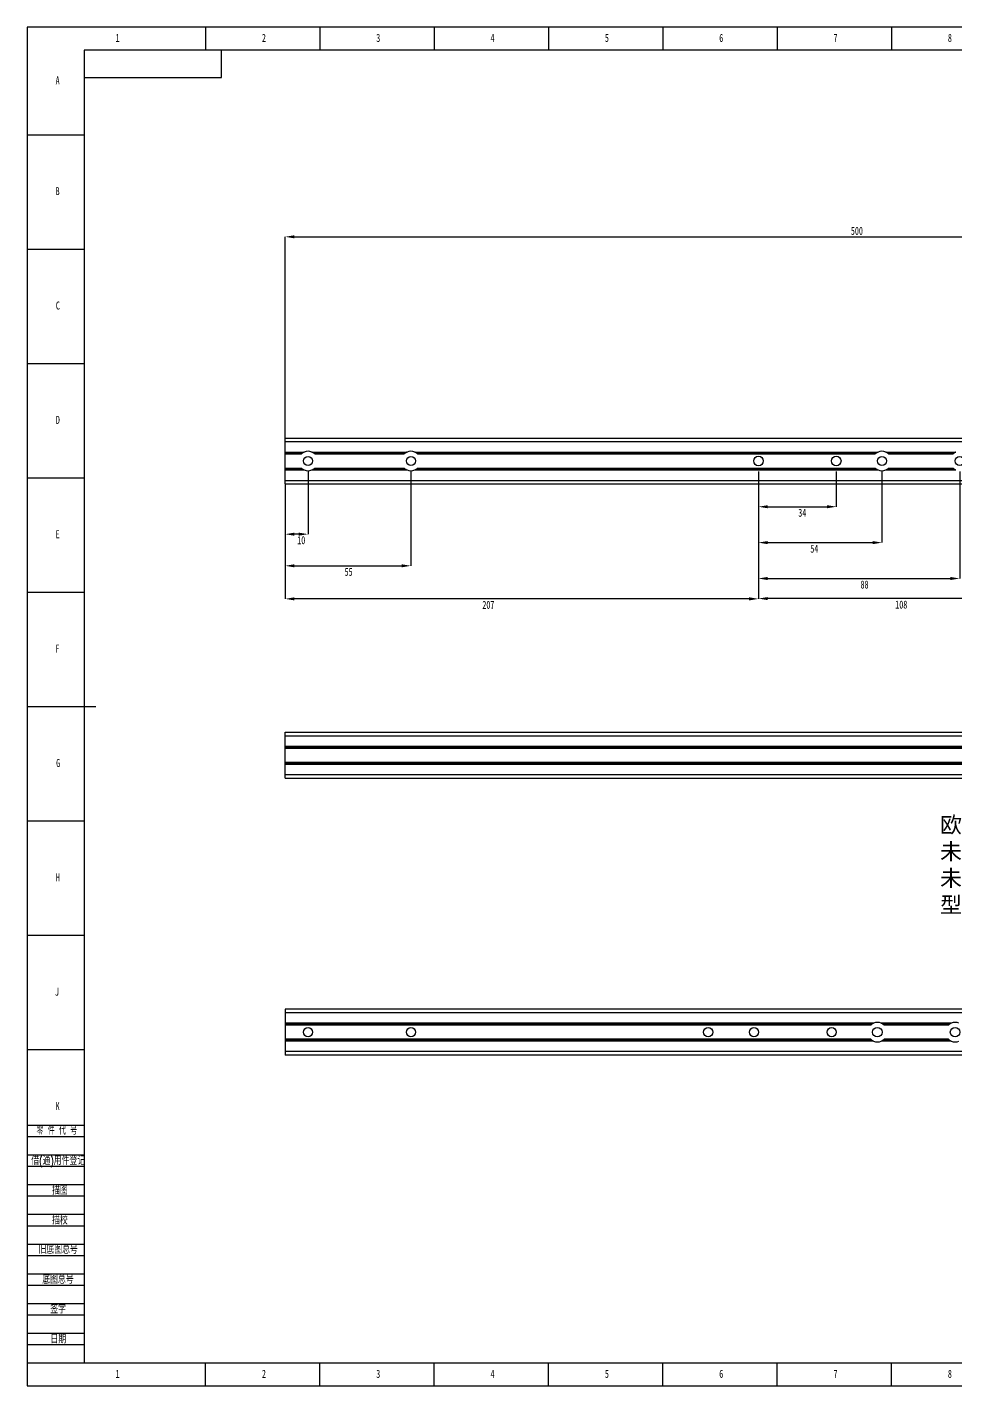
# Model space of a CAD drawing. Header units: millimetres. Extents: x 0 to 841, y 0 to 594.
# Drawn here: x 0 to 406, y 0 to 594 of the extents above; entities that cross this region are included whole.
import ezdxf

# ---------------------------------------------------------------- set-up
doc = ezdxf.new("R2010")
doc.units = ezdxf.units.MM
doc.header["$PDSIZE"] = -1
doc.layers.add('10', color=7, linetype='Continuous')
doc.layers.add('5', color=7, linetype='Continuous')
doc.layers.add('文字层', color=3, linetype='Continuous', lineweight=25)
doc.styles.add('SLDTEXTSTYLE0', font='TXT', dxfattribs={"width": 0.7, "bigfont": 'bigfont'})
doc.styles.add('SLDTEXTSTYLE2', font='TXT', dxfattribs={"width": 0.614286, "bigfont": 'bigfont'})
doc.styles.add('SLDTEXTSTYLE4', font='TXT', dxfattribs={"width": 0.7})
doc.dimstyles.new('SLDDIMSTYLE0', dxfattribs={"dimtxt": 3.5, "dimasz": 4.08, "dimexe": 0, "dimexo": 0.0625, "dimgap": 0.875, "dimtad": 2, "dimrnd": 1e-09, "dimzin": 12, "dimdsep": 46, "dimtxsty": 'SLDTEXTSTYLE4', "dimsah": 1, "dimcen": 0.09, "dimadec": 0, "dimazin": 3, "dimtfac": 1, "dimtofl": 0, "dimtmove": 0, "dimatfit": 3, "dimfxl": 1, "dimfrac": 2, "dimtolj": 1, "dimtzin": 12, "dimarcsym": 0})
doc.dimstyles.new('SLDDIMSTYLE1', dxfattribs={"dimtxt": 3.5, "dimasz": 4.08, "dimexe": 0, "dimexo": 0.0625, "dimgap": 0.875, "dimtad": 2, "dimrnd": 1e-09, "dimzin": 12, "dimdsep": 46, "dimtxsty": 'SLDTEXTSTYLE4', "dimsah": 1, "dimcen": 0.09, "dimadec": 0, "dimazin": 3, "dimtfac": 1, "dimtmove": 0, "dimatfit": 0, "dimfxl": 1, "dimfrac": 2, "dimtolj": 1, "dimtzin": 12, "dimarcsym": 0})

# ---------------------------------------------------------------- blocks, each defined once
blk = doc.blocks.new('_D')
at = {"layer": 'Defpoints', "color": 0, "transparency": 16777216}
for p in [(612.83, 502.34), (112.83, 414.34), (612.83, 414.34)]:
    blk.add_point(p, dxfattribs=at)
at = {"layer": '文字层', "color": 0, "lineweight": -2, "transparency": 16777216}
for p, q in [((112.83, 414.4), (112.83, 502.34)), ((116.91, 502.34), (608.75, 502.34)), ((612.83, 414.4), (612.83, 502.34))]:
    blk.add_line(p, q, dxfattribs=at)
at = {"layer": '文字层', "color": 0, "transparency": 16777216}
for points in [[(116.91, 503.02), (116.91, 501.66), (112.83, 502.34)], [(608.75, 503.02), (608.75, 501.66), (612.83, 502.34)]]:
    blk.add_solid(points, dxfattribs=at)
at = {"layer": '文字层', "color": 0, "transparency": 16777216, "insert": (362.89, 506.71), "char_height": 3.5, "attachment_point": 2, "style": 'SLDTEXTSTYLE4'}
blk.add_mtext('\\A1;500', dxfattribs=at)
blk = doc.blocks.new('_D_1')
at = {"layer": 'Defpoints', "color": 0, "transparency": 16777216}
for p in [(122.83, 399.84), (112.83, 394.34), (112.83, 372.34)]:
    blk.add_point(p, dxfattribs=at)
at = {"layer": '文字层', "color": 0, "lineweight": -2, "transparency": 16777216}
for p, q in [((122.83, 399.78), (122.83, 372.34)), ((112.83, 394.28), (112.83, 372.34)), ((118.75, 372.34), (116.91, 372.34))]:
    blk.add_line(p, q, dxfattribs=at)
at = {"layer": '文字层', "color": 0, "transparency": 16777216}
for points in [[(116.91, 373.02), (116.91, 371.66), (112.83, 372.34)], [(118.75, 373.02), (118.75, 371.66), (122.83, 372.34)]]:
    blk.add_solid(points, dxfattribs=at)
at = {"layer": '文字层', "color": 0, "transparency": 16777216, "insert": (119.88, 371.46), "char_height": 3.5, "attachment_point": 2, "style": 'SLDTEXTSTYLE4'}
blk.add_mtext('\\A1;10', dxfattribs=at)
blk = doc.blocks.new('_D_2')
at = {"layer": 'Defpoints', "color": 0, "transparency": 16777216}
for p in [(167.83, 399.84), (112.83, 394.34), (167.83, 358.51)]:
    blk.add_point(p, dxfattribs=at)
at = {"layer": '文字层', "color": 0, "lineweight": -2, "transparency": 16777216}
for p, q in [((167.83, 399.78), (167.83, 358.51)), ((112.83, 394.28), (112.83, 358.51)), ((116.91, 358.51), (163.75, 358.51))]:
    blk.add_line(p, q, dxfattribs=at)
at = {"layer": '文字层', "color": 0, "transparency": 16777216}
for points in [[(116.91, 359.19), (116.91, 357.83), (112.83, 358.51)], [(163.75, 359.19), (163.75, 357.83), (167.83, 358.51)]]:
    blk.add_solid(points, dxfattribs=at)
at = {"layer": '文字层', "color": 0, "transparency": 16777216, "insert": (140.6, 357.64), "char_height": 3.5, "attachment_point": 2, "style": 'SLDTEXTSTYLE4'}
blk.add_mtext('\\A1;55', dxfattribs=at)
blk = doc.blocks.new('_D_3')
at = {"layer": 'Defpoints', "color": 0, "transparency": 16777216}
for p in [(319.83, 399.74), (112.83, 394.34), (112.83, 344.06)]:
    blk.add_point(p, dxfattribs=at)
at = {"layer": '文字层', "color": 0, "lineweight": -2, "transparency": 16777216}
for p, q in [((319.83, 399.68), (319.83, 344.06)), ((112.83, 394.28), (112.83, 344.06)), ((315.75, 344.06), (116.91, 344.06))]:
    blk.add_line(p, q, dxfattribs=at)
at = {"layer": '文字层', "color": 0, "transparency": 16777216}
for points in [[(116.91, 344.74), (116.91, 343.38), (112.83, 344.06)], [(315.75, 344.74), (315.75, 343.38), (319.83, 344.06)]]:
    blk.add_solid(points, dxfattribs=at)
at = {"layer": '文字层', "color": 0, "transparency": 16777216, "insert": (201.69, 343.19), "char_height": 3.5, "attachment_point": 2, "style": 'SLDTEXTSTYLE4'}
blk.add_mtext('\\A1;207', dxfattribs=at)
blk = doc.blocks.new('_D_4')
at = {"layer": 'Defpoints', "color": 0, "transparency": 16777216}
for p in [(319.83, 399.74), (353.83, 399.74), (353.83, 384.34)]:
    blk.add_point(p, dxfattribs=at)
at = {"layer": '文字层', "color": 0, "lineweight": -2, "transparency": 16777216}
for p, q in [((319.83, 399.68), (319.83, 384.34)), ((353.83, 399.68), (353.83, 384.34)), ((323.91, 384.34), (349.75, 384.34))]:
    blk.add_line(p, q, dxfattribs=at)
at = {"layer": '文字层', "color": 0, "transparency": 16777216}
for points in [[(323.91, 385.02), (323.91, 383.66), (319.83, 384.34)], [(349.75, 385.02), (349.75, 383.66), (353.83, 384.34)]]:
    blk.add_solid(points, dxfattribs=at)
at = {"layer": '文字层', "color": 0, "transparency": 16777216, "insert": (338.99, 383.46), "char_height": 3.5, "attachment_point": 2, "style": 'SLDTEXTSTYLE4'}
blk.add_mtext('\\A1;34', dxfattribs=at)
blk = doc.blocks.new('_D_5')
at = {"layer": 'Defpoints', "color": 0, "transparency": 16777216}
for p in [(319.83, 399.74), (373.83, 399.84), (373.83, 368.65)]:
    blk.add_point(p, dxfattribs=at)
at = {"layer": '文字层', "color": 0, "lineweight": -2, "transparency": 16777216}
for p, q in [((319.83, 399.68), (319.83, 368.65)), ((373.83, 399.78), (373.83, 368.65)), ((323.91, 368.65), (369.75, 368.65))]:
    blk.add_line(p, q, dxfattribs=at)
at = {"layer": '文字层', "color": 0, "transparency": 16777216}
for points in [[(323.91, 369.33), (323.91, 367.97), (319.83, 368.65)], [(369.75, 369.33), (369.75, 367.97), (373.83, 368.65)]]:
    blk.add_solid(points, dxfattribs=at)
at = {"layer": '文字层', "color": 0, "transparency": 16777216, "insert": (344.27, 367.78), "char_height": 3.5, "attachment_point": 2, "style": 'SLDTEXTSTYLE4'}
blk.add_mtext('\\A1;54', dxfattribs=at)
blk = doc.blocks.new('_D_6')
at = {"layer": 'Defpoints', "color": 0, "transparency": 16777216}
for p in [(319.83, 399.74), (407.83, 399.84), (407.83, 352.96)]:
    blk.add_point(p, dxfattribs=at)
at = {"layer": '文字层', "color": 0, "lineweight": -2, "transparency": 16777216}
for p, q in [((319.83, 399.68), (319.83, 352.96)), ((407.83, 399.78), (407.83, 352.96)), ((323.91, 352.96), (403.75, 352.96))]:
    blk.add_line(p, q, dxfattribs=at)
at = {"layer": '文字层', "color": 0, "transparency": 16777216}
for points in [[(323.91, 353.64), (323.91, 352.28), (319.83, 352.96)], [(403.75, 353.64), (403.75, 352.28), (407.83, 352.96)]]:
    blk.add_solid(points, dxfattribs=at)
at = {"layer": '文字层', "color": 0, "transparency": 16777216, "insert": (366.24, 352.08), "char_height": 3.5, "attachment_point": 2, "style": 'SLDTEXTSTYLE4'}
blk.add_mtext('\\A1;88', dxfattribs=at)
blk = doc.blocks.new('_D_7')
at = {"layer": 'Defpoints', "color": 0, "transparency": 16777216}
for p in [(319.83, 399.74), (427.83, 399.84), (319.83, 344.18)]:
    blk.add_point(p, dxfattribs=at)
at = {"layer": '文字层', "color": 0, "lineweight": -2, "transparency": 16777216}
for p, q in [((319.83, 399.68), (319.83, 344.18)), ((427.83, 399.78), (427.83, 344.18)), ((423.75, 344.18), (323.91, 344.18))]:
    blk.add_line(p, q, dxfattribs=at)
at = {"layer": '文字层', "color": 0, "transparency": 16777216}
for points in [[(323.91, 344.86), (323.91, 343.5), (319.83, 344.18)], [(423.75, 344.86), (423.75, 343.5), (427.83, 344.18)]]:
    blk.add_solid(points, dxfattribs=at)
at = {"layer": '文字层', "color": 0, "transparency": 16777216, "insert": (382.3, 343.3), "char_height": 3.5, "attachment_point": 2, "style": 'SLDTEXTSTYLE4'}
blk.add_mtext('\\A1;108', dxfattribs=at)

msp = doc.modelspace()

# ---------------------------------------------------------------- linework, layer by layer
at = {"color": 7, "linetype": 'Continuous', "lineweight": 25}
for p, q in [((112.834, 412.839), (112.834, 414.339)), ((112.834, 414.339), (612.834, 414.339)), ((112.834, 412.839), (612.834, 412.839)), ((112.834, 408.239), (112.834, 412.839)), ((112.834, 407.939), (112.834, 408.239)), ((112.834, 408.239), (121.145, 408.239)), ((112.834, 407.939), (120.575, 407.939)), ((112.834, 407.439), (112.834, 407.939)), ((112.834, 407.439), (119.927, 407.439)), ((112.834, 401.239), (112.834, 407.439)), ((124.523, 408.239), (166.145, 408.239)), ((125.093, 407.939), (165.575, 407.939)), ((125.742, 407.439), (164.927, 407.439)), ((169.523, 408.239), (372.145, 408.239)), ((170.093, 407.939), (371.575, 407.939)), ((170.742, 407.439), (370.927, 407.439)), ((375.523, 408.239), (406.145, 408.239)), ((376.093, 407.939), (405.575, 407.939)), ((376.742, 407.439), (404.927, 407.439)), ((112.834, 401.239), (119.927, 401.239)), ((112.834, 400.739), (112.834, 401.239)), ((112.834, 400.439), (112.834, 400.739)), ((112.834, 400.739), (120.575, 400.739)), ((112.834, 400.439), (121.145, 400.439)), ((112.834, 395.839), (112.834, 400.439)), ((124.523, 400.439), (166.145, 400.439)), ((125.093, 400.739), (165.575, 400.739)), ((125.742, 401.239), (164.927, 401.239)), ((169.523, 400.439), (372.145, 400.439)), ((170.093, 400.739), (371.575, 400.739)), ((170.742, 401.239), (370.927, 401.239)), ((375.523, 400.439), (406.145, 400.439)), ((376.093, 400.739), (405.575, 400.739)), ((376.742, 401.239), (404.927, 401.239)), ((112.834, 394.339), (112.834, 395.839)), ((112.834, 395.839), (612.834, 395.839)), ((112.834, 394.339), (612.834, 394.339)), ((112.834, 284.238), (112.834, 285.738)), ((112.834, 285.738), (572.534, 285.738)), ((112.834, 279.638), (112.834, 284.238)), ((112.834, 284.238), (572.139, 284.238)), ((112.834, 279.638), (571.253, 279.638)), ((112.834, 279.338), (112.834, 279.638)), ((112.834, 279.338), (571.212, 279.338)), ((112.834, 278.838), (112.834, 279.338)), ((112.834, 278.838), (571.148, 278.838)), ((112.834, 272.638), (112.834, 278.838)), ((112.834, 272.638), (570.843, 272.638)), ((112.834, 272.138), (112.834, 272.638)), ((112.834, 271.838), (112.834, 272.138)), ((112.834, 272.138), (570.859, 272.138)), ((112.834, 267.238), (112.834, 271.838)), ((112.834, 271.838), (570.872, 271.838)), ((112.834, 267.238), (571.373, 267.238)), ((112.834, 265.738), (112.834, 267.238)), ((112.834, 265.738), (571.671, 265.738)), ((612.834, 164.615), (112.834, 164.615)), ((112.834, 164.615), (112.834, 163.115)), ((612.834, 163.115), (112.834, 163.115)), ((112.834, 163.115), (112.834, 158.515)), ((112.834, 158.515), (112.834, 158.215)), ((370.145, 158.515), (112.834, 158.515)), ((369.575, 158.215), (112.834, 158.215)), ((112.834, 158.215), (112.834, 157.715)), ((368.927, 157.715), (112.834, 157.715)), ((112.834, 157.715), (112.834, 151.515)), ((404.145, 158.515), (373.523, 158.515)), ((403.575, 158.215), (374.093, 158.215)), ((402.927, 157.715), (374.742, 157.715)), ((368.927, 151.515), (112.834, 151.515)), ((112.834, 151.515), (112.834, 151.015)), ((112.834, 151.015), (112.834, 150.715)), ((369.575, 151.015), (112.834, 151.015)), ((370.145, 150.715), (112.834, 150.715)), ((112.834, 150.715), (112.834, 146.115)), ((404.145, 150.715), (373.523, 150.715)), ((403.575, 151.015), (374.093, 151.015)), ((402.927, 151.515), (374.742, 151.515)), ((612.834, 146.115), (112.834, 146.115)), ((112.834, 146.115), (112.834, 144.615)), ((612.834, 144.615), (112.834, 144.615))]:
    msp.add_line(p, q, dxfattribs=at)
for centre, radius in [((122.834, 404.339), 2), ((167.834, 404.339), 2), ((319.834, 404.339), 2.1), ((353.834, 404.339), 2.1), ((373.834, 404.339), 2), ((407.834, 404.339), 2), ((122.834, 154.615), 2), ((167.834, 154.615), 2), ((297.834, 154.615), 2), ((317.834, 154.615), 2), ((351.834, 154.615), 2), ((371.834, 154.615), 2.1), ((405.834, 154.615), 2.1)]:
    msp.add_circle(centre, radius, dxfattribs=at)
for centre, start, end in [((122.834, 404.339), 122.106803, 133.162897), ((122.834, 404.339), 66.584486, 113.415514), ((122.834, 404.339), 46.837103, 57.893197), ((167.834, 404.339), 122.106803, 133.162897), ((167.834, 404.339), 66.584486, 113.415514), ((167.834, 404.339), 46.837103, 57.893197), ((373.834, 404.339), 122.106803, 133.162897), ((373.834, 404.339), 66.584486, 113.415514), ((373.834, 404.339), 46.837103, 57.893197), ((407.834, 404.339), 122.106803, 133.162897), ((122.834, 404.339), 226.837103, 237.893197), ((122.834, 404.339), 246.584486, 293.415514), ((122.834, 404.339), 302.106803, 313.162897), ((167.834, 404.339), 226.837103, 237.893197), ((167.834, 404.339), 246.584486, 293.415514), ((167.834, 404.339), 302.106803, 313.162897), ((373.834, 404.339), 226.837103, 237.893197), ((373.834, 404.339), 246.584486, 293.415514), ((373.834, 404.339), 302.106803, 313.162897), ((407.834, 404.339), 226.837103, 237.893197), ((371.834, 154.615), 122.106803, 133.162897), ((371.834, 154.615), 66.584486, 113.415514), ((371.834, 154.615), 46.837103, 57.893197), ((405.834, 154.615), 122.106803, 133.162897), ((405.834, 154.615), 66.584486, 113.415514), ((371.834, 154.615), 226.837103, 237.893197), ((371.834, 154.615), 246.584486, 293.415514), ((371.834, 154.615), 302.106803, 313.162897), ((405.834, 154.615), 226.837103, 237.893197), ((405.834, 154.615), 246.584486, 293.415514)]:
    msp.add_arc(centre, 4.25, start, end, dxfattribs=at)
for points, knots in [([(121.145, 408.239), (121.028, 408.189), (120.912, 408.132), (120.75, 408.044), (120.698, 408.014), (120.632, 407.975), (120.613, 407.963), (120.584, 407.945), (120.575, 407.939), (120.575, 407.939)], [0, 0, 0, 0, 0.5, 0.5, 0.75, 0.75, 0.875, 0.875, 1, 1, 1, 1]), ([(125.093, 407.939), (125.093, 407.939), (125.084, 407.945), (125.055, 407.963), (125.036, 407.975), (124.97, 408.014), (124.919, 408.044), (124.757, 408.132), (124.64, 408.189), (124.523, 408.239)], [0, 0, 0, 0, 0.125, 0.125, 0.25, 0.25, 0.5, 0.5, 1, 1, 1, 1]), ([(166.145, 408.239), (166.028, 408.189), (165.912, 408.132), (165.75, 408.044), (165.698, 408.014), (165.632, 407.975), (165.613, 407.963), (165.584, 407.945), (165.575, 407.939), (165.575, 407.939)], [0, 0, 0, 0, 0.5, 0.5, 0.75, 0.75, 0.875, 0.875, 1, 1, 1, 1]), ([(170.093, 407.939), (170.093, 407.939), (170.084, 407.945), (170.055, 407.963), (170.036, 407.975), (169.97, 408.014), (169.919, 408.044), (169.757, 408.132), (169.64, 408.189), (169.523, 408.239)], [0, 0, 0, 0, 0.125, 0.125, 0.25, 0.25, 0.5, 0.5, 1, 1, 1, 1]), ([(372.145, 408.239), (372.028, 408.189), (371.912, 408.132), (371.75, 408.044), (371.698, 408.014), (371.632, 407.975), (371.613, 407.963), (371.584, 407.945), (371.575, 407.939), (371.575, 407.939)], [0, 0, 0, 0, 0.5, 0.5, 0.75, 0.75, 0.875, 0.875, 1, 1, 1, 1]), ([(376.093, 407.939), (376.093, 407.939), (376.084, 407.945), (376.055, 407.963), (376.036, 407.975), (375.97, 408.014), (375.919, 408.044), (375.757, 408.132), (375.64, 408.189), (375.523, 408.239)], [0, 0, 0, 0, 0.125, 0.125, 0.25, 0.25, 0.5, 0.5, 1, 1, 1, 1]), ([(406.145, 408.239), (406.028, 408.189), (405.912, 408.132), (405.75, 408.044), (405.698, 408.014), (405.632, 407.975), (405.613, 407.963), (405.584, 407.945), (405.575, 407.939), (405.575, 407.939)], [0, 0, 0, 0, 0.5, 0.5, 0.75, 0.75, 0.875, 0.875, 1, 1, 1, 1]), ([(120.575, 400.739), (120.575, 400.739), (120.584, 400.734), (120.613, 400.716), (120.633, 400.704), (120.698, 400.665), (120.75, 400.635), (120.912, 400.547), (121.028, 400.49), (121.145, 400.439)], [0, 0, 0, 0, 0.125, 0.125, 0.25, 0.25, 0.5, 0.5, 1, 1, 1, 1]), ([(124.523, 400.439), (124.641, 400.49), (124.757, 400.547), (124.919, 400.635), (124.97, 400.665), (125.036, 400.704), (125.056, 400.716), (125.084, 400.734), (125.093, 400.739), (125.093, 400.739)], [0, 0, 0, 0, 0.5, 0.5, 0.75, 0.75, 0.875, 0.875, 1, 1, 1, 1]), ([(165.575, 400.739), (165.575, 400.739), (165.584, 400.734), (165.613, 400.716), (165.633, 400.704), (165.698, 400.665), (165.75, 400.635), (165.912, 400.547), (166.028, 400.49), (166.145, 400.439)], [0, 0, 0, 0, 0.125, 0.125, 0.25, 0.25, 0.5, 0.5, 1, 1, 1, 1]), ([(169.523, 400.439), (169.641, 400.49), (169.757, 400.547), (169.919, 400.635), (169.97, 400.665), (170.036, 400.704), (170.056, 400.716), (170.084, 400.734), (170.093, 400.739), (170.093, 400.739)], [0, 0, 0, 0, 0.5, 0.5, 0.75, 0.75, 0.875, 0.875, 1, 1, 1, 1]), ([(371.575, 400.739), (371.575, 400.739), (371.584, 400.734), (371.613, 400.716), (371.633, 400.704), (371.698, 400.665), (371.75, 400.635), (371.912, 400.547), (372.028, 400.49), (372.145, 400.439)], [0, 0, 0, 0, 0.125, 0.125, 0.25, 0.25, 0.5, 0.5, 1, 1, 1, 1]), ([(375.523, 400.439), (375.641, 400.49), (375.757, 400.547), (375.919, 400.635), (375.97, 400.665), (376.036, 400.704), (376.056, 400.716), (376.084, 400.734), (376.093, 400.739), (376.093, 400.739)], [0, 0, 0, 0, 0.5, 0.5, 0.75, 0.75, 0.875, 0.875, 1, 1, 1, 1]), ([(405.575, 400.739), (405.575, 400.739), (405.584, 400.734), (405.613, 400.716), (405.633, 400.704), (405.698, 400.665), (405.75, 400.635), (405.912, 400.547), (406.028, 400.49), (406.145, 400.439)], [0, 0, 0, 0, 0.125, 0.125, 0.25, 0.25, 0.5, 0.5, 1, 1, 1, 1]), ([(370.145, 158.515), (370.027, 158.464), (369.912, 158.408), (369.75, 158.32), (369.698, 158.29), (369.611, 158.238), (369.575, 158.215), (369.575, 158.215)], [0, 0, 0, 0, 0.5, 0.5, 0.75, 0.75, 1, 1, 1, 1]), ([(374.093, 158.215), (374.093, 158.215), (374.058, 158.238), (373.971, 158.29), (373.919, 158.32), (373.757, 158.408), (373.641, 158.464), (373.523, 158.515)], [0, 0, 0, 0, 0.25, 0.25, 0.5, 0.5, 1, 1, 1, 1]), ([(404.145, 158.515), (404.027, 158.464), (403.912, 158.408), (403.75, 158.32), (403.698, 158.29), (403.611, 158.238), (403.575, 158.215), (403.575, 158.215)], [0, 0, 0, 0, 0.5, 0.5, 0.75, 0.75, 1, 1, 1, 1]), ([(369.575, 151.015), (369.575, 151.015), (369.611, 150.993), (369.698, 150.941), (369.75, 150.911), (369.912, 150.823), (370.027, 150.767), (370.145, 150.715)], [0, 0, 0, 0, 0.25, 0.25, 0.5, 0.5, 1, 1, 1, 1]), ([(373.523, 150.715), (373.641, 150.767), (373.756, 150.823), (373.919, 150.911), (373.971, 150.941), (374.058, 150.993), (374.093, 151.015), (374.093, 151.015)], [0, 0, 0, 0, 0.5, 0.5, 0.75, 0.75, 1, 1, 1, 1]), ([(403.575, 151.015), (403.575, 151.015), (403.611, 150.993), (403.698, 150.941), (403.75, 150.911), (403.912, 150.823), (404.027, 150.767), (404.145, 150.715)], [0, 0, 0, 0, 0.25, 0.25, 0.5, 0.5, 1, 1, 1, 1])]:
    msp.add_open_spline(points, degree=3, knots=knots, dxfattribs=at)
at = {"layer": '5', "color": 7}
for p, q in [((841, 594), (0, 594)), ((0, 594), (0, 0)), ((0, 114), (25, 114)), ((0, 109), (25, 109)), ((0, 101), (25, 101)), ((0, 96), (25, 96)), ((0, 88), (25, 88)), ((0, 83), (25, 83)), ((0, 75), (25, 75)), ((0, 70), (25, 70)), ((0, 62), (25, 62)), ((0, 57), (25, 57)), ((0, 49), (25, 49)), ((0, 44), (25, 44)), ((0, 36), (25, 36)), ((0, 31), (25, 31)), ((0, 23), (25, 23)), ((0, 18), (25, 18)), ((0, 0), (841, 0))]:
    msp.add_line(p, q, dxfattribs=at)
at = {"layer": '5'}
for p, q in [((78, 594), (78, 584)), ((128, 594), (128, 584)), ((178, 594), (178, 584)), ((228, 594), (228, 584)), ((278, 594), (278, 584)), ((328, 594), (328, 584)), ((378, 594), (378, 584)), ((0, 547), (25, 547)), ((0, 497), (25, 497)), ((0, 447), (25, 447)), ((0, 397), (25, 397)), ((0, 347), (25, 347)), ((0, 247), (25, 247)), ((0, 197), (25, 197)), ((0, 147), (25, 147)), ((78, 0), (78, 10)), ((128, 0), (128, 10)), ((178, 0), (178, 10)), ((228, 0), (228, 10)), ((278, 0), (278, 10)), ((328, 0), (328, 10)), ((378, 0), (378, 10))]:
    msp.add_line(p, q, dxfattribs=at)
at = {"layer": '5', "color": 7, "lineweight": 25}
for p, q in [((831, 584), (25, 584)), ((25, 584), (25, 10)), ((85, 572), (85, 584)), ((25, 572), (85, 572)), ((0, 10), (831, 10))]:
    msp.add_line(p, q, dxfattribs=at)
at = {"layer": '5', "lineweight": 25}
msp.add_line((0, 297), (30, 297), dxfattribs=at)

# ---------------------------------------------------------------- texts
at = {"insert": (399.26, 248.795), "char_height": 7, "attachment_point": 1}
msp.add_mtext_dynamic_manual_height_columns('{\\fSimSun|b0|i0|c134|p2;欧标}2020{\\fSimSun|b0|i0|c134|p2;铝型材\\P未注孔径公差%%P0.1\\P未注孔位尺寸公差%%P0.05\\P型材长度%%P0.5}', width=156.96189, gutter_width=17.5, heights=[63.523], dxfattribs=at)
at = {"layer": '10', "char_height": 3.5, "attachment_point": 2, "style": 'SLDTEXTSTYLE4'}
for s, insert in [('1', (39.544, 591.059)), ('2', (103.544, 591.059)), ('3', (153.544, 591.059)), ('4', (203.544, 591.059)), ('5', (253.544, 591.059)), ('6', (303.547, 591.059)), ('7', (353.547, 591.059)), ('8', (403.547, 591.059)), ('A', (13.32, 572.559)), ('B', (13.32, 524.059)), ('C', (13.427, 474.059)), ('D', (13.43, 424.059)), ('E', (13.318, 374.059)), ('F', (13.224, 324.059)), ('G', (13.539, 274.059)), ('H', (13.43, 224.059)), ('J', (13.015, 174.059)), ('K', (13.32, 124.059)), ('1', (39.544, 6.992)), ('2', (103.544, 6.992)), ('3', (153.544, 6.992)), ('4', (203.544, 6.992)), ('5', (253.544, 6.992)), ('6', (303.547, 6.992)), ('7', (353.547, 6.992)), ('8', (403.547, 6.992))]:
    msp.add_mtext(s, dxfattribs=dict(at, insert=insert))
at = {"layer": '10', "color": 7, "char_height": 3.5}
for s, insert, attachment_point, style in [('零 件 代 号', (4.079, 113.294), 1, 'SLDTEXTSTYLE2'), ('借(通)用件登记', (1.824, 100.136), 1, 'SLDTEXTSTYLE0'), ('描图', (14.331, 87.091), 2, 'SLDTEXTSTYLE0'), ('描校', (14.298, 74.062), 2, 'SLDTEXTSTYLE0'), ('旧底图总号', (4.985, 61.266), 1, 'SLDTEXTSTYLE0'), ('底图总号', (6.614, 48.182), 1, 'SLDTEXTSTYLE0'), ('签字', (13.529, 35.163), 2, 'SLDTEXTSTYLE0'), ('日期', (13.607, 22.051), 2, 'SLDTEXTSTYLE0')]:
    msp.add_mtext(s, dxfattribs=dict(at, insert=insert, attachment_point=attachment_point, style=style))

# ---------------------------------------------------------------- dimensions: what is measured, and where the dimension line sits
at = {"layer": '文字层'}
for base, p1, p2, dimstyle, picture, middle in [((612.834, 502.339), (112.834, 414.339), (612.834, 414.339), 'SLDDIMSTYLE0', '_D', (362.888, 502.339)), ((112.834, 372.339), (122.834, 399.839), (112.834, 394.339), 'SLDDIMSTYLE1', '_D_1', (119.883, 372.339)), ((167.834, 358.511), (112.834, 394.339), (167.834, 399.839), 'SLDDIMSTYLE0', '_D_2', (140.6, 358.511)), ((112.834, 344.062), (319.834, 399.739), (112.834, 394.339), 'SLDDIMSTYLE0', '_D_3', (201.69, 344.062)), ((373.834, 368.65), (319.834, 399.739), (373.834, 399.839), 'SLDDIMSTYLE0', '_D_5', (344.269, 368.65)), ((407.834, 352.957), (319.834, 399.739), (407.834, 399.839), 'SLDDIMSTYLE0', '_D_6', (366.24, 352.957)), ((319.834, 344.177), (427.834, 399.839), (319.834, 399.739), 'SLDDIMSTYLE0', '_D_7', (382.295, 344.177)), ((353.834, 384.339), (319.834, 399.739), (353.834, 399.739), 'SLDDIMSTYLE0', '_D_4', (338.99, 384.339))]:
    dim = msp.add_linear_dim(base=base, p1=p1, p2=p2, dimstyle=dimstyle, dxfattribs=at)
    dim.commit()
    dim.dimension.update_dxf_attribs({"geometry": picture, "text_midpoint": middle, "dimtype": 160})

doc.saveas('drawing.dxf')
